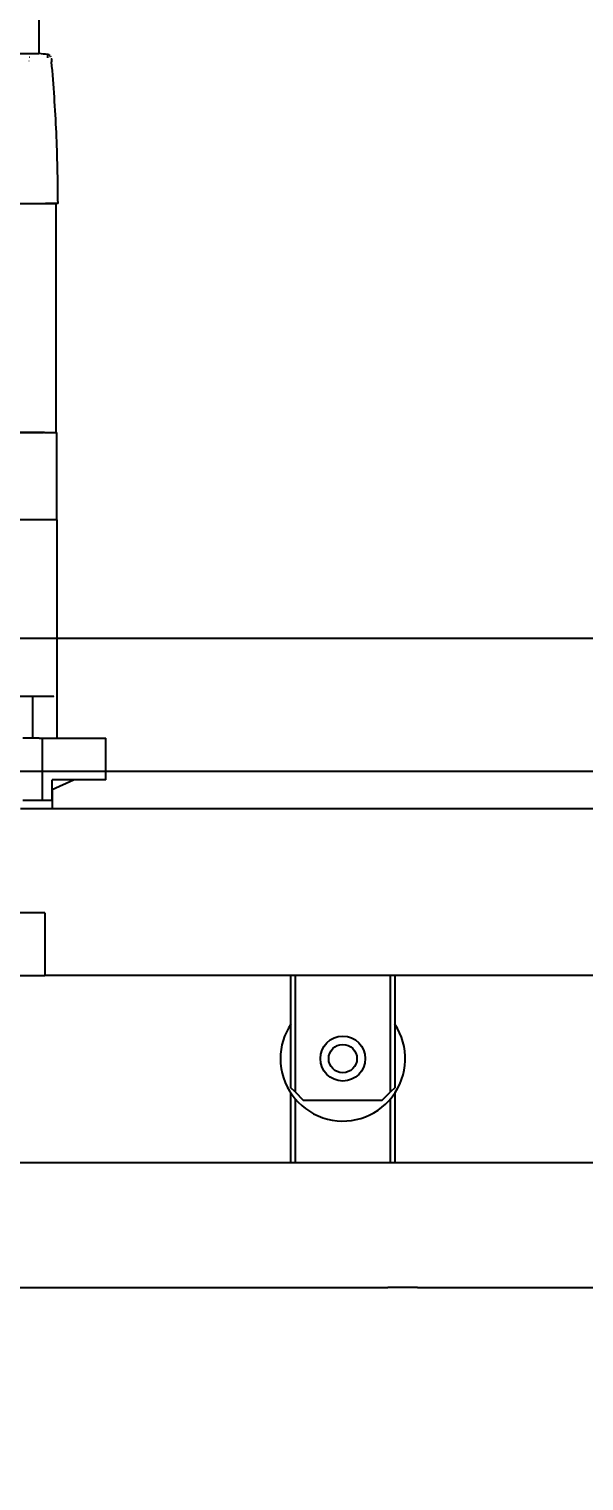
# Model space of a CAD drawing. Header units: inches. Extents: x -347369 to -260369, y 119522 to 149869.
# Drawn here: x -262970.6 to -262837.2, y 139209.2 to 139558.1 of the extents above; entities that cross this region are included whole.
import ezdxf

# ---------------------------------------------------------------- set-up
doc = ezdxf.new("R2010")
doc.units = ezdxf.units.IN
doc.header["$LTSCALE"] = 300
doc.linetypes.add('DOT2', pattern=[0.635, 0, -0.635])
doc.layers.add('INCASTELLATURA MOT', color=4, linetype='Continuous')
doc.layers.add('QUOTE', color=7, linetype='Continuous')
doc.styles.get("Standard").update_dxf_attribs({"font": 'romans.shx'})
doc.dimstyles.new('sc1a100_pollici', dxfattribs={"dimscale": 100, "dimtxt": 3, "dimasz": 3, "dimexe": 0, "dimexo": 0, "dimgap": 1, "dimtad": 1, "dimzin": 12, "dimdsep": 46, "dimtxsty": 'Standard', "dimblk": 'CLOSEDBLANK', "dimcen": 1, "dimclrd": 253, "dimclre": 253, "dimclrt": 2, "dimadec": 0, "dimazin": 3, "dimtfac": 1, "dimtmove": 0, "dimatfit": 1, "dimldrblk": 'CLOSEDBLANK', "dimfxl": 1, "dimtolj": 1, "dimtzin": 0, "dimarcsym": 0})

# ---------------------------------------------------------------- blocks, each defined once
blk = doc.blocks.new('_ClosedBlank')
at = {"color": 0, "linetype": 'ByBlock', "lineweight": -2}
for p, q in [((-1, 0.1667), (0, 0)), ((-1, 0.1667), (-1, -0.1667)), ((0, 0), (-1, -0.1667))]:
    blk.add_line(p, q, dxfattribs=at)
blk = doc.blocks.new('*D12')
at = {"layer": 'Defpoints', "color": 0, "transparency": 16777216}
for p in [(-263135.17, 139932.66), (-261590.13, 139932.66), (-262190.13, 138999.66)]:
    blk.add_point(p, dxfattribs=at)
at = {"layer": 'QUOTE', "color": 253, "lineweight": -2, "transparency": 16777216}
for p, q in [((-261590.13, 140232.66), (-261590.13, 140532.66)), ((-263135.17, 139932.66), (-261590.13, 139932.66)), ((-261590.13, 139932.66), (-261590.13, 138999.66)), ((-262190.13, 138999.66), (-261590.13, 138999.66)), ((-261590.13, 138699.66), (-261590.13, 135456.8))]:
    blk.add_line(p, q, dxfattribs=at)
at = {"layer": 'QUOTE', "color": 253, "lineweight": -2, "transparency": 16777216, "xscale": 300, "yscale": 300, "zscale": 300}
for p, rotation in [((-261590.13, 139932.66), 270), ((-261590.13, 138999.66), 90)]:
    blk.add_blockref('_ClosedBlank', p, dxfattribs=dict(at, rotation=rotation))
at = {"layer": 'QUOTE', "color": 2, "transparency": 16777216, "char_height": 300, "attachment_point": 5, "rotation": 90}
for s, insert in [('\\A1;[3\'-0 3/4"]', (-261261.56, 136928.23)), ('\\A1;933', (-261840.13, 136928.23))]:
    blk.add_mtext(s, dxfattribs=dict(at, insert=insert))
blk = doc.blocks.new('*U46')
at = {"layer": 'INCASTELLATURA MOT'}
for p, q in [((600, 412), (10, 412)), ((600, 380), (120, 380))]:
    blk.add_line(p, q, dxfattribs=at)
blk = doc.blocks.new('A$C11159156')
at = {"layer": 'INCASTELLATURA MOT', "color": 40, "linetype": 'Continuous', "lineweight": 25}
for p, q in [((-177, 602.53), (-177, 612)), ((-174.2, 601.63), (-174.29, 601.88)), ((-183.5, 566.5), (-176, 566.5)), ((-176, 566.5), (-173, 566.5)), ((-173, 566.5), (-173, 511.5)), ((-175.75, 511.5), (-183.5, 511.5)), ((-183.5, 511.5), (-176, 511.5)), ((-175.75, 511.5), (-172.75, 511.5)), ((-172.75, 490.5), (-172.75, 511.5)), ((-175.75, 490.5), (-182.94, 490.5)), ((-172.75, 490.5), (-175.75, 490.5)), ((-172.75, 490.5), (-172.75, 448)), ((-178.57, 448), (-191.87, 448)), ((-178.57, 438), (-178.57, 448)), ((-173.78, 448), (-178.57, 448)), ((-173.52, 448), (-173.78, 448)), ((-172.75, 448), (-172.75, 438)), ((-178.57, 438), (-180.93, 438)), ((-177.01, 438), (-178.57, 438)), ((-177.01, 438), (-176.34, 438)), ((-176.34, 438), (-176.34, 423)), ((-176.34, 438), (-161, 438)), ((-161, 428), (-161, 438)), ((-161, 428), (-173.91, 428)), ((-173.91, 423), (-173.91, 428)), ((-173.91, 425.7), (-168.75, 428)), ((-173.8, 421), (-173.8, 425.75)), ((-176.34, 423), (-180.93, 423)), ((-173.91, 423), (-176.34, 423)), ((-174, 421), (-181.52, 421)), ((36, 421), (-174, 421)), ((-175.69, 396), (-185.5, 396)), ((-175.69, 396), (-175.69, 381)), ((-190.04, 381), (-175.69, 381)), ((-174, 381), (-175.69, 381)), ((-1, 381), (-174, 381)), ((-116.5, 354), (-116.5, 381)), ((-115.5, 381), (-115.5, 353)), ((-92.5, 353), (-92.5, 381)), ((-91.5, 381), (-91.5, 354)), ((-115.5, 353), (-116.5, 354)), ((-116.5, 336), (-116.5, 352.71)), ((-115.5, 353), (-113.5, 351)), ((-94.5, 351), (-92.5, 353)), ((-91.5, 354), (-92.5, 353)), ((-91.5, 352.71), (-91.5, 336)), ((-115.5, 351.37), (-115.5, 336)), ((-113.5, 351), (-94.5, 351)), ((-92.5, 336), (-92.5, 351.37)), ((-186.5, 336), (-93.14, 336)), ((-93.14, 336), (-86.07, 336)), ((-86.07, 336), (-36.93, 336)), ((-186.5, 306), (-93.14, 306)), ((-86.07, 306), (-93.14, 306)), ((-86.07, 306), (-36.93, 306))]:
    blk.add_line(p, q, dxfattribs=at)
at = {"layer": 'INCASTELLATURA MOT', "color": 40, "linetype": 'DOT2', "lineweight": 18}
for p, q in [((-176, 566.5), (-176, 511.5)), ((-175.75, 490.5), (-175.75, 511.5)), ((-175.32, 448), (-175.32, 490.5)), ((-173.52, 448), (-173.52, 490.5)), ((-173.78, 438), (-173.78, 448)), ((-174, 381), (-174, 421)), ((-93.14, 306), (-93.14, 336)), ((-86.07, 336), (-86.07, 306))]:
    blk.add_line(p, q, dxfattribs=at)
at = {"layer": 'INCASTELLATURA MOT', "color": 40, "linetype": 'Continuous', "lineweight": 25}
for radius in [5.4, 3.4]:
    blk.add_circle((-104, 361), radius, dxfattribs=at)
at = {"layer": 'INCASTELLATURA MOT', "color": 40, "linetype": 'DOT2', "lineweight": 18}
blk.add_arc((-220.75, 225.06), 378.89, 83.7287, 84.5334, dxfattribs=at)
at = {"layer": 'INCASTELLATURA MOT', "color": 40, "linetype": 'Continuous', "lineweight": 25}
for centre, radius, start, end in [((-220.75, 225.06), 380, 83.0795, 83.4081), ((-104, 361), 15, 146.4427, 180), ((-104, 361), 15, 180, 33.5573)]:
    blk.add_arc(centre, radius, start, end, dxfattribs=at)
for points, knots in [([(-189.42, 602.5), (-187.88, 602.5), (-184.74, 602.51), (-181.15, 602.51), (-178.54, 602.52), (-177.13, 602.53), (-177.13, 602.53), (-177.14, 602.53)], [0, 0, 0, 0, 0.206505, 0.418469, 0.634274, 0.856338, 1, 1, 1, 1]), ([(-174.38, 601.99), (-174.47, 602.07), (-174.65, 602.22), (-174.87, 602.27), (-174.98, 602.29)], [0, 0, 0, 0, 0.500036, 1, 1, 1, 1]), ([(-174.91, 601.47), (-174.94, 601.79), (-174.98, 602.28), (-174.98, 602.22), (-174.97, 602.2)], [0, 0, 0, 0, 0.666904, 1, 1, 1, 1]), ([(-174.1, 601.3), (-174.1, 601.3), (-174.1, 601.33), (-174.06, 600.91), (-174.03, 600.57)], [0, 0, 0, 0, 0.171315, 1, 1, 1, 1]), ([(-172.5, 566.5), (-172.53, 566.5), (-172.6, 566.5), (-173.12, 566.5), (-173.88, 566.5), (-174.72, 566.5), (-175.28, 566.5), (-175.5, 566.5)], [0, 0, 0, 0, 0.21454, 0.42905, 0.644123, 0.859364, 1, 1, 1, 1])]:
    blk.add_open_spline(points, degree=3, knots=knots, dxfattribs=at)
at = {"layer": 'INCASTELLATURA MOT', "color": 40, "linetype": 'DOT2', "lineweight": 18}
blk.add_open_spline([(-179.47, 600.68), (-179.46, 600.81), (-179.43, 601.06), (-179.4, 601.37), (-179.37, 601.61), (-179.36, 601.65), (-179.36, 601.67)], degree=3, dxfattribs=at)
for points, knots in [([(-175.5, 566.5), (-175.97, 572.22), (-176.9, 583.66), (-178.61, 595.01), (-179.47, 600.68)], [0, 0, 0, 0, 0.5, 1, 1, 1, 1]), ([(-174.03, 600.57), (-174.11, 600.55), (-174.22, 600.51), (-174.91, 600.5), (-175.81, 600.51), (-177.34, 600.56), (-178.76, 600.64), (-179.47, 600.68)], [0, 0, 0, 0, 0.248544, 0.373533, 0.498678, 0.748694, 1, 1, 1, 1]), ([(-179.36, 601.67), (-178.78, 601.61), (-177.63, 601.5), (-176.38, 601.41), (-175.63, 601.39), (-175.21, 601.39), (-174.95, 601.42), (-174.92, 601.45), (-174.91, 601.47)], [0, 0, 0, 0, 0.249842, 0.499248, 0.624602, 0.749644, 0.874505, 1, 1, 1, 1]), ([(-174.03, 600.57), (-174.05, 600.68), (-174.09, 600.91), (-174.3, 601.19), (-174.57, 601.4), (-174.79, 601.45), (-174.91, 601.47)], [0, 0, 0, 0, 0.250763, 0.500838, 0.750418, 1, 1, 1, 1])]:
    blk.add_open_spline(points, degree=3, knots=knots, dxfattribs=at)
at = {"layer": 'INCASTELLATURA MOT', "color": 40, "linetype": 'Continuous', "lineweight": 25}
blk.add_open_spline([(-172.5, 566.5), (-172.56, 572.19), (-172.69, 583.56), (-173.58, 594.9), (-174.03, 600.57)], degree=3, dxfattribs=at)

msp = doc.modelspace()

# ---------------------------------------------------------------- block references
for name, p in [('A$C11159156', (-262791.171, 138949.656)), ('*U46', (-263130.166, 138999.656))]:
    msp.add_blockref(name, p)

# ---------------------------------------------------------------- dimensions: what is measured, and where the dimension line sits
at = {"layer": 'QUOTE'}
dim = msp.add_linear_dim(base=(-261590.132, 139932.656), p1=(-262190.132, 138999.656), p2=(-263135.166, 139932.656), angle=90, dimstyle='sc1a100_pollici', override={"dimpost": '\\X'}, dxfattribs=at)
dim.commit()
dim.dimension.update_dxf_attribs({"geometry": '*D12', "text_midpoint": (-261590.132, 136928.227), "dimtype": 160})

doc.saveas('drawing.dxf')
